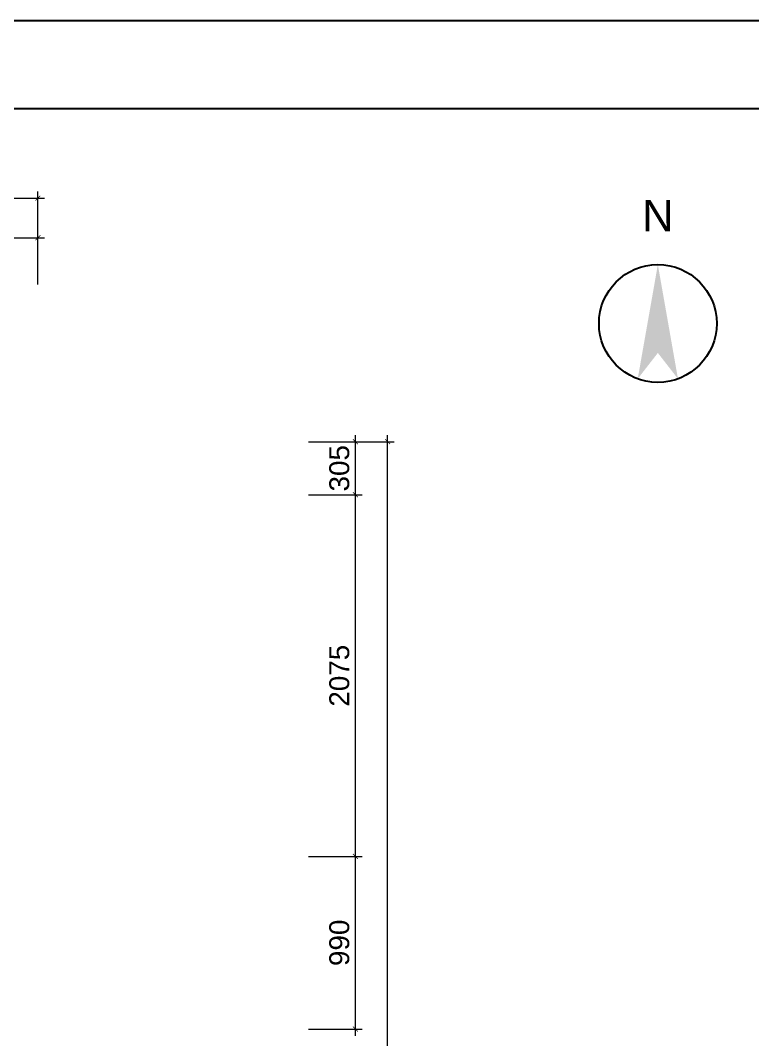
# Model space of a CAD drawing. Header units: millimetres. Extents: x 52288 to 100065, y -25566 to 18368.
# Drawn here: x 91658 to 95862, y 12521 to 18368 of the extents above; entities that cross this region are included whole.
import ezdxf

# ---------------------------------------------------------------- set-up
doc = ezdxf.new("R2010")
doc.units = ezdxf.units.MM
doc.layers.get('0').update_dxf_attribs({"color": 255})
for name, color, linetype in [('SH-尺寸标注', 32, 'Continuous'), ('SH-符号标注', 1, 'Continuous'), ('图框', 4, 'Continuous')]:
    doc.layers.add(name, color=color, linetype=linetype)
doc.styles.add('DEFAULT_COMPASS_NEW_TEXT_STYLE66.34281654343476_Arial', font='arial.ttf', dxfattribs={"height": 530.7425323474781})
doc.styles.get("Standard").update_dxf_attribs({"font": 'arial.ttf'})
doc.dimstyles.new('D_16_2.35', dxfattribs={"dimtxt": 114.2857194764274, "dimasz": 28.57142986910685, "dimexe": 38.0952398254758, "dimexo": 0, "dimgap": 0, "dimtad": 1, "dimdec": 0, "dimzin": 1, "dimdsep": 46, "dimtxsty": 'Standard', "dimblk": 'ARCHTICK', "dimcen": 0.09, "dimdle": 38.0952398254758, "dimclrd": 32, "dimclre": 32, "dimclrt": 2, "dimadec": 0, "dimazin": 0, "dimtfac": 1, "dimtdec": 4, "dimtix": 1, "dimtmove": 2, "dimatfit": 3, "dimfxl": 268.5714298704689, "dimfxlon": 1, "dimtolj": 1, "dimtzin": 0, "dimlwd": 9, "dimlwe": 9, "dimarcsym": 0})

# ---------------------------------------------------------------- blocks, each defined once
blk = doc.blocks.new('_Frame1752725')
at = {"layer": '图框', "linetype": 'Continuous'}
for p, q in [((32200.69417268088, 43367.89985681519), (91600.69417267996, 43367.89985681519)), ((34582.03130042231, 42177.23129302596), (90410.02560885582, 42177.23129302596))]:
    blk.add_line(p, q, dxfattribs=at)
blk = doc.blocks.new('_ArchTick')
at = {"color": 0, "linetype": 'ByBlock', "const_width": 0.15}
blk.add_lwpolyline([(-0.5, -0.5), (0.5, 0.5)], dxfattribs=at)
blk = doc.blocks.new('*D46')
at = {"layer": 'Defpoints', "color": 0, "linetype": 'Continuous', "transparency": 16777216}
for p in [(91758.89842869392, 17348.1267669999), (80172.89842869391, 17079.55533712943), (91758.89842869392, 17079.55533712943)]:
    blk.add_point(p, dxfattribs=at)
at = {"layer": 'SH-尺寸标注', "color": 32, "linetype": 'Continuous', "lineweight": 9, "transparency": 16777216}
for p, q in [((80172.89842869391, 17079.55533712943), (80172.89842869391, 17386.22200682538)), ((91758.89842869392, 17079.55533712943), (91758.89842869392, 17386.22200682538)), ((80134.80318886848, 17348.1267669999), (91796.9936685194, 17348.1267669999))]:
    blk.add_line(p, q, dxfattribs=at)
at = {"layer": 'SH-尺寸标注', "color": 32, "linetype": 'Continuous', "lineweight": 9, "transparency": 16777216, "xscale": 28.57142986910685, "yscale": 28.57142986910685, "zscale": 28.57142986910685, "rotation": 180}
blk.add_blockref('_ArchTick', (80172.89842869391, 17348.1267669999), dxfattribs=at)
at = {"layer": 'SH-尺寸标注', "color": 32, "linetype": 'Continuous', "lineweight": 9, "transparency": 16777216, "xscale": 28.57142986910685, "yscale": 28.57142986910685, "zscale": 28.57142986910685}
blk.add_blockref('_ArchTick', (91758.89842869392, 17348.1267669999), dxfattribs=at)
at = {"layer": 'SH-尺寸标注', "color": 2, "linetype": 'Continuous', "transparency": 16777216, "insert": (85965.89842869391, 17440.09527285928), "char_height": 114.2857194764274, "attachment_point": 5}
blk.add_mtext('\\A1;11586', dxfattribs=at)
blk = doc.blocks.new('*D49')
at = {"layer": 'Defpoints', "color": 0, "linetype": 'Continuous', "transparency": 16777216}
for p in [(93497.9959879458, 15951.3136571785), (93766.56741781633, 15951.3136571785), (93497.9959879458, 3291.313657178502)]:
    blk.add_point(p, dxfattribs=at)
at = {"layer": 'SH-尺寸标注', "color": 32, "linetype": 'Continuous', "lineweight": 9, "transparency": 16777216}
for p, q in [((93766.56741781633, 3253.218417353026), (93766.56741781633, 15989.40889700398)), ((93497.99598794583, 15951.3136571785), (93804.66265764178, 15951.3136571785)), ((93497.99598794583, 3291.313657178502), (93804.66265764178, 3291.313657178502))]:
    blk.add_line(p, q, dxfattribs=at)
at = {"layer": 'SH-尺寸标注', "color": 32, "linetype": 'Continuous', "lineweight": 9, "transparency": 16777216, "xscale": 28.57142986910685, "yscale": 28.57142986910685, "zscale": 28.57142986910685}
for p, rotation in [((93766.56741781633, 15951.3136571785), 90), ((93766.56741781633, 3291.313657178502), 270)]:
    blk.add_blockref('_ArchTick', p, dxfattribs=dict(at, rotation=rotation))
at = {"layer": 'SH-尺寸标注', "color": 2, "linetype": 'Continuous', "transparency": 16777216, "insert": (93674.59891195688, 9621.3136571785), "char_height": 114.2857194764274, "attachment_point": 5, "rotation": 90}
blk.add_mtext('\\A1;12660', dxfattribs=at)
blk = doc.blocks.new('*D76')
at = {"layer": 'Defpoints', "color": 0, "linetype": 'Continuous', "transparency": 16777216}
for p in [(93312.9959879458, 13571.31366492655), (93581.56741781635, 13571.31366492655), (93312.9959879458, 12581.31365717851)]:
    blk.add_point(p, dxfattribs=at)
at = {"layer": 'SH-尺寸标注', "color": 32, "linetype": 'Continuous', "lineweight": 9, "transparency": 16777216}
for p, q in [((93312.99598794583, 13571.31366492655), (93619.66265764179, 13571.31366492655)), ((93581.56741781635, 12543.21841735303), (93581.56741781635, 13609.40890475203)), ((93312.99598794583, 12581.31365717851), (93619.66265764179, 12581.31365717851))]:
    blk.add_line(p, q, dxfattribs=at)
at = {"layer": 'SH-尺寸标注', "color": 32, "linetype": 'Continuous', "lineweight": 9, "transparency": 16777216, "xscale": 28.57142986910685, "yscale": 28.57142986910685, "zscale": 28.57142986910685}
for p, rotation in [((93581.56741781635, 13571.31366492655), 90), ((93581.56741781635, 12581.31365717851), 270)]:
    blk.add_blockref('_ArchTick', p, dxfattribs=dict(at, rotation=rotation))
at = {"layer": 'SH-尺寸标注', "color": 2, "linetype": 'Continuous', "transparency": 16777216, "insert": (93489.59891195685, 13076.31366105252), "char_height": 114.2857194764274, "attachment_point": 5, "rotation": 90}
blk.add_mtext('\\A1;990', dxfattribs=at)
blk = doc.blocks.new('*D77')
at = {"layer": 'Defpoints', "color": 0, "linetype": 'Continuous', "transparency": 16777216}
for p in [(93312.9959879458, 15646.3136571785), (93581.56741781635, 15646.3136571785), (93312.9959879458, 13571.31366492655)]:
    blk.add_point(p, dxfattribs=at)
at = {"layer": 'SH-尺寸标注', "color": 32, "linetype": 'Continuous', "lineweight": 9, "transparency": 16777216}
for p, q in [((93581.56741781635, 13533.21842510108), (93581.56741781635, 15684.40889700398)), ((93312.99598794583, 15646.3136571785), (93619.66265764179, 15646.3136571785)), ((93312.99598794583, 13571.31366492655), (93619.66265764179, 13571.31366492655))]:
    blk.add_line(p, q, dxfattribs=at)
at = {"layer": 'SH-尺寸标注', "color": 32, "linetype": 'Continuous', "lineweight": 9, "transparency": 16777216, "xscale": 28.57142986910685, "yscale": 28.57142986910685, "zscale": 28.57142986910685}
for p, rotation in [((93581.56741781635, 15646.3136571785), 90), ((93581.56741781635, 13571.31366492655), 270)]:
    blk.add_blockref('_ArchTick', p, dxfattribs=dict(at, rotation=rotation))
at = {"layer": 'SH-尺寸标注', "color": 2, "linetype": 'Continuous', "transparency": 16777216, "insert": (93489.59891195685, 14608.81366105252), "char_height": 114.2857194764274, "attachment_point": 5, "rotation": 90}
blk.add_mtext('\\A1;2075', dxfattribs=at)
blk = doc.blocks.new('*D78')
at = {"layer": 'Defpoints', "color": 0, "linetype": 'Continuous', "transparency": 16777216}
for p in [(93312.9959879458, 15951.3136571785), (93581.56741781635, 15951.3136571785), (93312.9959879458, 15646.3136571785)]:
    blk.add_point(p, dxfattribs=at)
at = {"layer": 'SH-尺寸标注', "color": 32, "linetype": 'Continuous', "lineweight": 9, "transparency": 16777216}
for p, q in [((93581.56741781635, 15608.21841735303), (93581.56741781635, 15989.40889700398)), ((93312.99598794583, 15951.3136571785), (93619.66265764179, 15951.3136571785)), ((93312.99598794583, 15646.3136571785), (93619.66265764179, 15646.3136571785))]:
    blk.add_line(p, q, dxfattribs=at)
at = {"layer": 'SH-尺寸标注', "color": 32, "linetype": 'Continuous', "lineweight": 9, "transparency": 16777216, "xscale": 28.57142986910685, "yscale": 28.57142986910685, "zscale": 28.57142986910685}
for p, rotation in [((93581.56741781635, 15951.3136571785), 90), ((93581.56741781635, 15646.3136571785), 270)]:
    blk.add_blockref('_ArchTick', p, dxfattribs=dict(at, rotation=rotation))
at = {"layer": 'SH-尺寸标注', "color": 2, "linetype": 'Continuous', "transparency": 16777216, "insert": (93489.59891195685, 15798.8136571785), "char_height": 114.2857194764274, "attachment_point": 5, "rotation": 90}
blk.add_mtext('\\A1;305', dxfattribs=at)
blk = doc.blocks.new('*D89')
at = {"layer": 'Defpoints', "color": 0, "linetype": 'Continuous', "transparency": 16777216}
for p in [(91758.89842869392, 17121.06184007683), (90993.89842869397, 16852.49041020636), (91758.89842869392, 16852.49041020636)]:
    blk.add_point(p, dxfattribs=at)
at = {"layer": 'SH-尺寸标注', "color": 32, "linetype": 'Continuous', "lineweight": 9, "transparency": 16777216}
for p, q in [((90993.89842869397, 16852.49041020636), (90993.89842869397, 17159.1570799023)), ((91758.89842869392, 16852.49041020636), (91758.89842869392, 17159.1570799023)), ((90955.80318886846, 17121.06184007683), (91796.9936685194, 17121.06184007683))]:
    blk.add_line(p, q, dxfattribs=at)
at = {"layer": 'SH-尺寸标注', "color": 32, "linetype": 'Continuous', "lineweight": 9, "transparency": 16777216, "xscale": 28.57142986910685, "yscale": 28.57142986910685, "zscale": 28.57142986910685, "rotation": 180}
blk.add_blockref('_ArchTick', (90993.89842869397, 17121.06184007683), dxfattribs=at)
at = {"layer": 'SH-尺寸标注', "color": 32, "linetype": 'Continuous', "lineweight": 9, "transparency": 16777216, "xscale": 28.57142986910685, "yscale": 28.57142986910685, "zscale": 28.57142986910685}
blk.add_blockref('_ArchTick', (91758.89842869392, 17121.06184007683), dxfattribs=at)
at = {"layer": 'SH-尺寸标注', "color": 2, "linetype": 'Continuous', "transparency": 16777216, "insert": (91376.39842869392, 17213.0303459362), "char_height": 114.2857194764274, "attachment_point": 5}
blk.add_mtext('\\A1;765', dxfattribs=at)

msp = doc.modelspace()

# ---------------------------------------------------------------- hatches: boundary and pattern name
at = {"layer": 'SH-符号标注'}
msp.add_hatch(color=7, dxfattribs=at).paths.add_polyline_path([(95317.60954086021, 16460.64236614989), (95202.0938593378, 16312.13826853567), (95317.60954086021, 16967.26025303451), (95433.12522238263, 16312.13826853567)], flags=0)

# ---------------------------------------------------------------- linework, layer by layer
at = {"layer": 'SH-符号标注', "color": 7, "linetype": 'Continuous', "ltscale": 2}
msp.add_circle((95317.60954086021, 16629.51499511142), 337.7452579230777, dxfattribs=at)

# ---------------------------------------------------------------- block references
at = {"layer": '图框', "color": 7, "xscale": 0.4242424368858339, "yscale": 0.4242424368858339}
msp.add_blockref('_Frame1752725', (61204.03885056789, -30.07400172070629), dxfattribs=at)

# ---------------------------------------------------------------- texts
at = {"layer": 'SH-符号标注', "color": 7, "insert": (95317.60954086021, 17248.71463463707), "char_height": 180.1308069098002, "attachment_point": 5, "line_spacing_factor": 0.8, "style": 'DEFAULT_COMPASS_NEW_TEXT_STYLE66.34281654343476_Arial'}
msp.add_mtext('N', dxfattribs=at)

# ---------------------------------------------------------------- dimensions: what is measured, and where the dimension line sits
at = {"layer": 'SH-尺寸标注', "color": 32, "linetype": 'Continuous'}
for base, p1, p2, picture, middle in [((91758.89842869392, 17348.1267669999), (80172.89842869391, 17079.55533712943), (91758.89842869392, 17079.55533712943), '*D46', (85965.89842869391, 17440.09527285928)), ((91758.89842869392, 17121.06184007683), (90993.89842869397, 16852.49041020636), (91758.89842869392, 16852.49041020636), '*D89', (91376.39842869392, 17213.0303459362))]:
    dim = msp.add_linear_dim(base=base, p1=p1, p2=p2, dimstyle='D_16_2.35', override={"dimscale": 1, "dimclrt": 2}, dxfattribs=at)
    dim.commit()
    dim.dimension.update_dxf_attribs({"geometry": picture, "text_midpoint": middle, "dimtype": 160})
for base, p1, p2, picture, middle, dimtype in [((93581.56741781635, 15951.3136571785), (93312.99598794576, 15646.3136571785), (93312.99598794576, 15951.3136571785), '*D78', (93489.59891195685, 15798.8136571785), 160), ((93766.56741781633, 15951.3136571785), (93497.99598794575, 3291.3136571785), (93497.99598794575, 15951.3136571785), '*D49', (93674.59891195688, 9621.3136571785), 160), ((93581.56741781635, 15646.3136571785), (93312.99598794576, 13571.31366492654), (93312.99598794576, 15646.3136571785), '*D77', (93489.59891195685, 14608.81366105252), 161), ((93581.56741781635, 13571.31366492655), (93312.99598794576, 12581.3136571785), (93312.99598794576, 13571.31366492654), '*D76', (93489.59891195685, 13076.31366105252), 160)]:
    dim = msp.add_linear_dim(base=base, p1=p1, p2=p2, angle=90, dimstyle='D_16_2.35', override={"dimscale": 1, "dimclrt": 2}, dxfattribs=at)
    dim.commit()
    dim.dimension.update_dxf_attribs({"geometry": picture, "text_midpoint": middle, "dimtype": dimtype})

doc.saveas('drawing.dxf')
